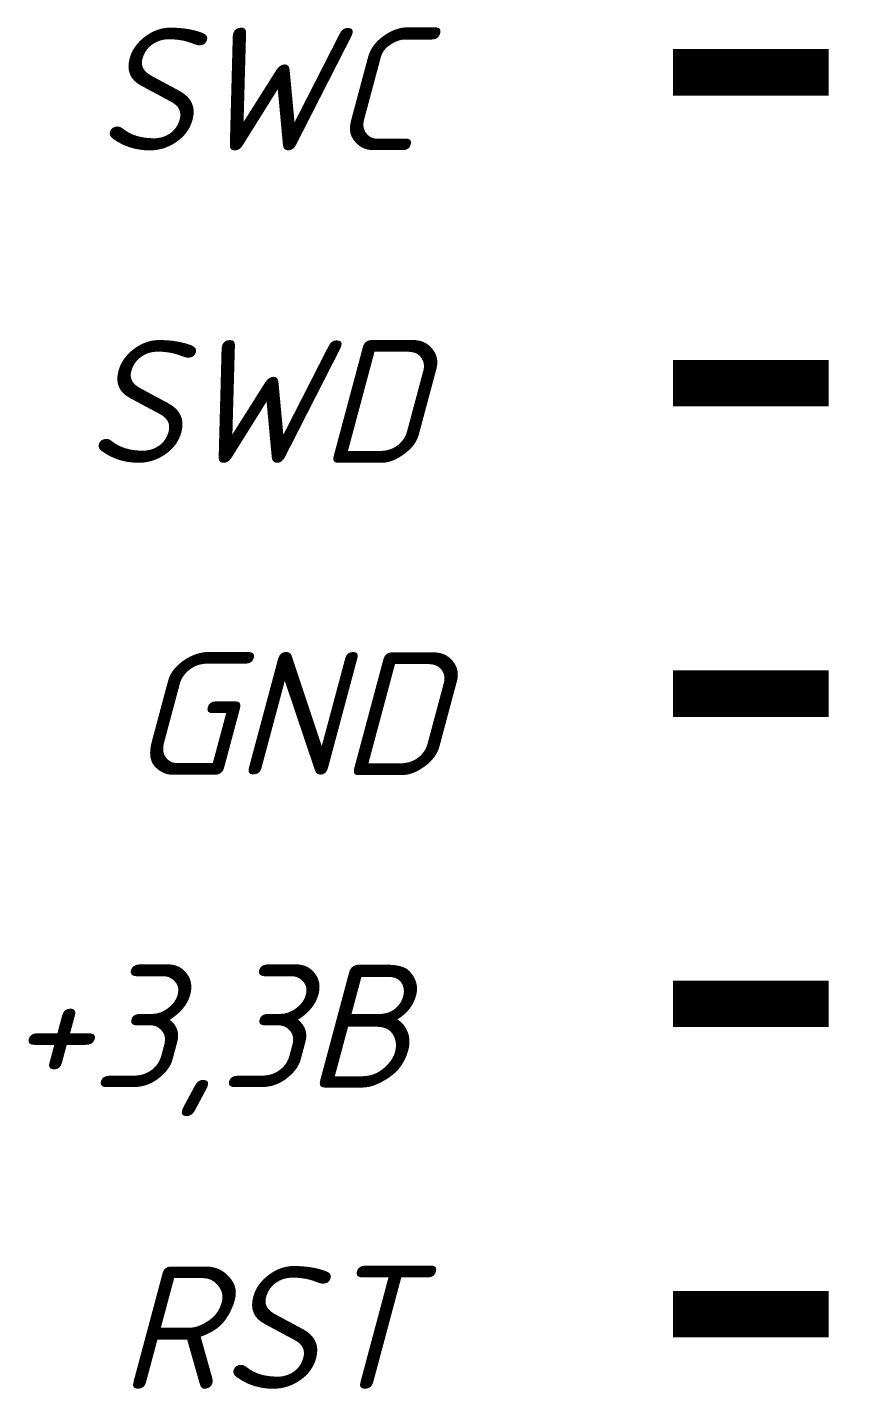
# Model space of a CAD drawing. Header units: inches. Extents: x 0 to 841, y 0 to 594.
# Drawn here: x 280.6 to 293.89, y 473.8 to 495.73 of the extents above; entities that cross this region are included whole.
import ezdxf

# ---------------------------------------------------------------- set-up
doc = ezdxf.new("R2010")
doc.units = ezdxf.units.IN
doc.layers.add('Sheet', color=255, linetype='Continuous')
doc.styles.get("Standard").update_dxf_attribs({"font": 'isocpeui.ttf'})

msp = doc.modelspace()

# ---------------------------------------------------------------- linework, layer by layer
at = {"layer": 'Sheet'}
for points in [[(293.512, 495, 0.749, 0.749, 0), (291.008, 495, 0.749, 0.749, 0)], [(293.512, 489.992, 0.749, 0.749, 0), (291.008, 489.992, 0.749, 0.749, 0)], [(293.512, 484.994, 0.749, 0.749, 0), (291.008, 484.994, 0.749, 0.749, 0)], [(293.512, 479.997, 0.749, 0.749, 0), (291.008, 479.997, 0.749, 0.749, 0)], [(293.512, 475, 0.749, 0.749, 0), (291.008, 475, 0.749, 0.749, 0)]]:
    msp.add_lwpolyline(points, format="xyseb", dxfattribs=at)

# ---------------------------------------------------------------- texts
for s, p in [('SWC', (281.711, 493.742)), ('SWD', (281.531, 488.711)), ('GND', (282.25, 483.681)), ('+3,3В', (280.273, 478.65)), ('RST', (282.07, 473.799))]:
    msp.add_text(s, height=1.9764, dxfattribs=at).set_placement(p)

doc.saveas('drawing.dxf')
